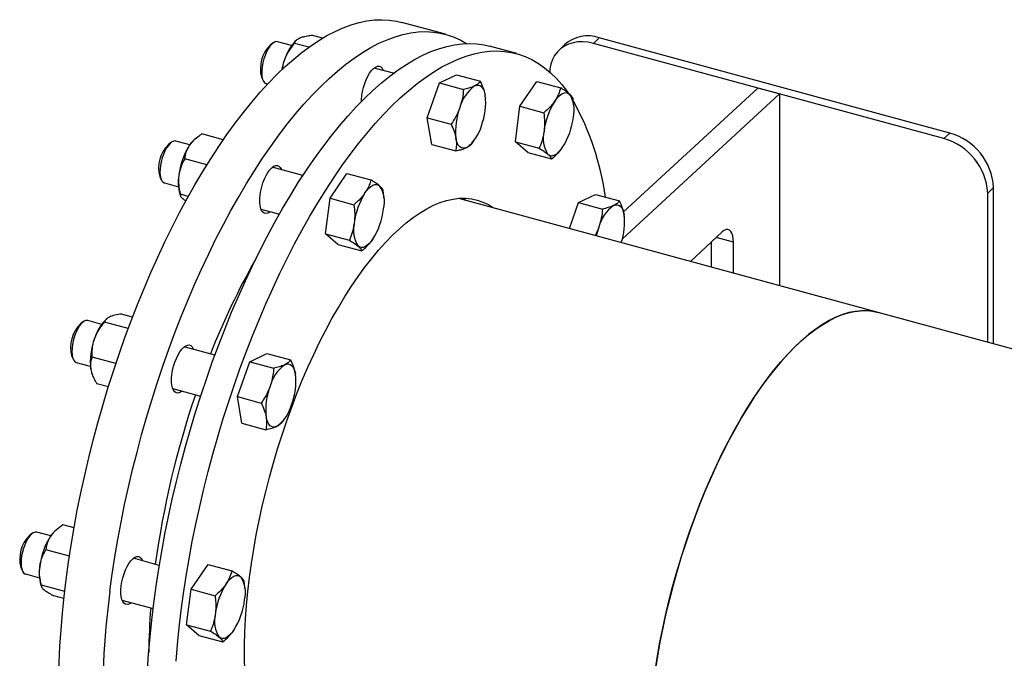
# Model space of a CAD drawing. Header units: inches. Extents: x 0.9 to 28, y -4.2 to 11.7.
# Drawn here: x 0.984 to 1.1912, y 1.2156 to 1.35 of the extents above; entities that cross this region are included whole.
import ezdxf

# ---------------------------------------------------------------- set-up
doc = ezdxf.new("R2010")
doc.units = ezdxf.units.IN
doc.header["$MEASUREMENT"] = 0

msp = doc.modelspace()

# ---------------------------------------------------------------- linework, layer by layer
at = {"color": 7, "linetype": 'Continuous', "lineweight": 25}
for p, q in [((1.07353562307064, 1.346957622429933), (1.064322934303167, 1.34946143383289)), ((1.037313962701365, 1.345157118982414), (1.036658054633143, 1.344692934148086)), ((1.0411451282928, 1.344589507265685), (1.038201716685391, 1.345389463470897)), ((1.044776152468092, 1.344223782106729), (1.04176850401281, 1.345041196510763)), ((1.042231277713745, 1.345797534482237), (1.042125613420848, 1.34570721841872)), ((1.04766378728178, 1.346126888436895), (1.045325466317363, 1.346762393970866)), ((1.105853734340214, 1.346240268513522), (1.104638381764875, 1.345054047141636)), ((1.178339891904661, 1.325023555917975), (1.104638381764875, 1.345054047141636)), ((1.179555244479999, 1.326209777289862), (1.105853734340214, 1.346240268513522)), ((1.088506242317784, 1.342888928900126), (1.082748311838113, 1.344453811026975)), ((1.098577920187603, 1.344765935932317), (1.097362567612265, 1.343579714560431)), ((1.062582396256389, 1.33876331717827), (1.058499060898548, 1.339873080233238)), ((1.034832534191787, 1.337975993868555), (1.035163255301088, 1.337243664364682)), ((1.069690871116292, 1.329420880027947), (1.072294748243833, 1.336744817427063)), ((1.072294748243833, 1.336744817427063), (1.075851710548386, 1.338466014887165)), ((1.072294748243833, 1.336744817427063), (1.077319426482693, 1.335379217547572)), ((1.075851710548386, 1.338466014887165), (1.080876388787246, 1.337100415007674)), ((1.089168096547749, 1.331820138884218), (1.092725058852302, 1.337042349930044)), ((1.092725058852302, 1.337042349930044), (1.097749737091164, 1.335676750050553)), ((1.03581127874045, 1.336593928480252), (1.036131591826933, 1.336506874246825)), ((1.1391859646429, 1.335664754380545), (1.110956180576393, 1.309638799752931)), ((1.143792309026637, 1.334412848679066), (1.1391859646429, 1.335664754380545)), ((1.081939767095689, 1.333463992866883), (1.081892717152446, 1.334152342830272)), ((1.081979637678165, 1.333404034178372), (1.081975385154333, 1.333466424415142)), ((1.100457833012708, 1.332206523087089), (1.100353614218703, 1.333435740455482)), ((1.143792309026637, 1.334412848679066), (1.110708200939422, 1.303911535103859)), ((1.143792309026637, 1.334412848679066), (1.143792309026637, 1.294130486308661)), ((1.088215011370735, 1.324356918243322), (1.089168096547749, 1.331820138884218)), ((1.089168096547749, 1.331820138884218), (1.09419277478661, 1.330454539004727)), ((1.10050377793261, 1.33184108597947), (1.100478752008781, 1.332208249897892)), ((1.069690871116292, 1.329420880027947), (1.074715549355153, 1.328055280148456)), ((1.070643956293305, 1.323818140088933), (1.069690871116292, 1.329420880027947)), ((1.01975529356798, 1.323712372838564), (1.016811881960571, 1.324512329043776)), ((1.021040541515708, 1.325090578596023), (1.020735778696029, 1.324830083991599)), ((1.026802088951381, 1.324796851216184), (1.022284839642015, 1.326024542785525)), ((1.079223173147082, 1.324170179305184), (1.079633503958831, 1.324771515076664)), ((1.088215011370735, 1.324356918243322), (1.093239689609597, 1.32299131836383)), ((1.090818888498276, 1.322115908648251), (1.088215011370735, 1.324356918243322)), ((1.178339891904661, 1.325023555917975), (1.179555244479999, 1.326209777289862)), ((1.015924127976545, 1.324279984555293), (1.015268219908323, 1.323815799720965)), ((1.070643956293305, 1.323818140088933), (1.075668634532166, 1.322452540209442)), ((1.02336378126547, 1.319542392387472), (1.018727877337463, 1.320802331739699)), ((1.090818888498276, 1.322115908648251), (1.095843566737138, 1.320750308768759)), ((1.043523806018095, 1.317252600452238), (1.037109226173729, 1.318995945806117)), ((1.013442699466967, 1.317098859441435), (1.013773420576268, 1.316366529937562)), ((1.049254121568485, 1.312505952655999), (1.052811083873038, 1.317728163701825)), ((1.052811083873038, 1.317728163701825), (1.0578357621119, 1.316362563822334)), ((1.014421444015631, 1.315716794053131), (1.01736485562304, 1.314916837847919)), ((1.060543858033444, 1.31289233685887), (1.060439639239439, 1.314121554227263)), ((1.188767933247473, 1.314777139837924), (1.187552580672134, 1.313590918466037)), ((1.188767933247473, 1.28190707535649), (1.188767933247473, 1.314777139837924)), ((1.017644707824648, 1.313456594014446), (1.017792428717311, 1.313029252953513)), ((1.019451652447824, 1.312883376403464), (1.01777479216045, 1.313339111098803)), ((1.048301036391472, 1.305042732015102), (1.049254121568485, 1.312505952655999)), ((1.049254121568485, 1.312505952655999), (1.054278799807346, 1.311140352776508)), ((1.060589802953346, 1.312526899751251), (1.060564777029517, 1.312894063669673)), ((1.164495383384564, 1.288503834311399), (1.076298936629898, 1.312473738718063)), ((1.101513805860685, 1.311597629110945), (1.105070768165239, 1.313318826571047)), ((1.105070768165239, 1.313318826571047), (1.1100954464041, 1.311953226691555)), ((1.187552580672134, 1.282237382144612), (1.187552580672134, 1.313590918466037)), ((1.03471878822879, 1.310200410815471), (1.038590923808625, 1.309148047334701)), ((1.099576122605852, 1.306147498339561), (1.101513805860685, 1.311597629110945)), ((1.101513805860685, 1.311597629110945), (1.106538484099547, 1.310232029231453)), ((1.111198695295018, 1.308256845862253), (1.111195283665676, 1.308306899047349)), ((1.048301036391472, 1.305042732015102), (1.053325714630333, 1.303677132135611)), ((1.050904913519012, 1.302801722420032), (1.048301036391472, 1.305042732015102)), ((1.131710347267695, 1.305408699058987), (1.125013086267183, 1.299234276664611)), ((1.134069488423927, 1.303248815447192), (1.130438079911347, 1.304235754469239)), ((1.050904913519012, 1.302801722420032), (1.055929591757874, 1.301436122540541)), ((1.12946314404019, 1.298024846315112), (1.12946314404019, 1.303336929430842)), ((1.134069488423927, 1.296772940613633), (1.134069488423927, 1.303248815447192)), ((1.002326802560052, 1.287205314243776), (1.002211638441583, 1.287106878248479)), ((1.007730651635458, 1.287531755725396), (1.005411491338099, 1.288162053800625)), ((1.376387225036442, 1.230916172043373), (1.16449538338456, 1.288503834311399)), ((0.9973999877221011, 1.286556778812173), (0.9967440796538796, 1.286092593977845)), ((1.001231153313535, 1.285989167095444), (0.9982877417061271, 1.286789123300656)), ((1.006810454677815, 1.285093941943051), (1.001854529033546, 1.286440856340522)), ((1.025027237588466, 1.279521901277926), (1.01858508591928, 1.281272740062998)), ((0.9949185592125236, 1.279375653698314), (0.995249280321822, 1.278643324194441)), ((1.004227521820747, 1.277764312340002), (0.9992506519060047, 1.279116918941406)), ((1.032380773264569, 1.278144477256822), (1.035937735569121, 1.279865674716924)), ((1.035937735569121, 1.279865674716924), (1.040962413807982, 1.278500074837433)), ((0.9958973037611862, 1.277993588310011), (0.998840715368595, 1.277193632104799)), ((1.029776896137028, 1.270820539857706), (1.032380773264569, 1.278144477256822)), ((1.032380773264569, 1.278144477256822), (1.037405451503429, 1.276778877377331)), ((0.9991205675702037, 1.275733388271325), (0.9991645478351536, 1.275606157974072)), ((1.042025792116425, 1.274863652696642), (1.041978742173182, 1.275552002660031)), ((1.042065662698901, 1.27480369400813), (1.042061410175069, 1.274866084244901)), ((1.002643520373126, 1.272851098182374), (1.000203737083018, 1.273514179002392)), ((1.016194647974345, 1.272477205072351), (1.022037277468688, 1.270889303568195)), ((1.030729981314041, 1.265217799918692), (1.029776896137028, 1.270820539857706)), ((1.029776896137028, 1.270820539857706), (1.034801574375889, 1.269454939978214)), ((1.030729981314041, 1.265217799918692), (1.035754659552902, 1.263852200039201)), ((1.039304360926296, 1.265562750205036), (1.039719528979567, 1.266171174906423)), ((0.9954150782565492, 1.243201474121707), (0.9930657820251616, 1.243839962498069)), ((0.9867050703596902, 1.242095404267837), (0.9860491622914687, 1.241631219433509)), ((0.9905362359511249, 1.241527792551108), (0.9875928243437162, 1.24232774875632)), ((0.9918289218416945, 1.242912355855659), (0.991516721079174, 1.242645503704142)), ((0.9944417954484646, 1.237277074350295), (0.9895088197206086, 1.238617751452243)), ((1.013349596140217, 1.23532761008289), (1.007890168556868, 1.236811365518662)), ((1.02003506395163, 1.230321372368542), (1.023592026256184, 1.235543583414369)), ((1.023592026256184, 1.235543583414369), (1.028616704495045, 1.234177983534877)), ((0.9842236418501127, 1.234914279153978), (0.9845543629594129, 1.234181949650105)), ((0.9852023863987762, 1.233532213765674), (0.988145798006185, 1.232732257560462)), ((0.9884256502077937, 1.231272013726989), (0.9885733711004558, 1.230844672666056)), ((0.9934491651919863, 1.229824601214649), (0.9885557345435956, 1.231154530811346)), ((1.031338481387914, 1.23068700820169), (1.031220581622585, 1.231936973939807)), ((1.019081978774617, 1.222858151727646), (1.02003506395163, 1.230321372368542)), ((1.02003506395163, 1.230321372368542), (1.025059742190491, 1.228955772489051)), ((1.031370745336491, 1.230342319463794), (1.031346206707758, 1.230702334108614)), ((0.9932828947718342, 1.228336458365959), (0.9911596116711348, 1.228913521216275)), ((1.005499730611931, 1.228015830528016), (1.012043321230486, 1.226237422810079)), ((1.019081978774617, 1.222858151727646), (1.024106657013478, 1.221492551848154)), ((1.021685855902158, 1.220617142132575), (1.019081978774617, 1.222858151727646)), ((1.021685855902158, 1.220617142132575), (1.026710534141019, 1.219251542253084))]:
    msp.add_line(p, q, dxfattribs=at)
at = {"color": 7, "linetype": 'Continuous', "lineweight": 25, "flags": 128}
for points in [[(0.993759871302287, 1.232380610502916), (0.9942504448230043, 1.235981593769765), (0.9948057692997079, 1.239608973179571), (0.9954250297171532, 1.243257425052841), (0.9961073172252792, 1.246921594783335), (0.996851630473083, 1.250596104696692), (0.9976568770782341, 1.254275561942903), (0.9985218752302973, 1.257954566411068), (0.9994453554252019, 1.261627718654803), (1.000425962328415, 1.265289627816667), (1.001462256764083, 1.268934919539995), (1.002552717827218, 1.272558243856502), (1.003695745115837, 1.276154283038104), (1.004889661079773, 1.279717759401413), (1.006132713482708, 1.283243443053468), (1.007423077973828, 1.286726159567325), (1.008758860765301, 1.290160797576238), (1.01013810141168, 1.293542316275298), (1.011558775687121, 1.296865752819508), (1.013018798556216, 1.300126229607444), (1.014516027234068, 1.303318961439804), (1.016048264331129, 1.306439262542352), (1.017613261078166, 1.309482553442935), (1.019208720626642, 1.312444367692491), (1.020832301419658, 1.315320358420181), (1.022481620628511, 1.318106304713017), (1.024154257649823, 1.320798117810637), (1.025847757658113, 1.323391847106123), (1.027559635208586, 1.325883685944063), (1.029287377884874, 1.328269977207342), (1.031028449986342, 1.330547218684465), (1.032780296249596, 1.332712068209537), (1.034540345598664, 1.33476134856735), (1.03630601491842, 1.336692052156387), (1.038074712845653, 1.33850134540289), (1.039843843572255, 1.340186572919522), (1.041610810654923, 1.341745261402511), (1.043373020825805, 1.343175123261568), (1.045127887798466, 1.344474059977238), (1.046872836063631, 1.345640165180772), (1.048605304669096, 1.346671727451978), (1.050322750978276, 1.347567232830973), (1.052022654401883, 1.348325367040125), (1.053702520097225, 1.348945017412935), (1.055359882629745, 1.349425274527034), (1.056992309591379, 1.349765433538878), (1.058597405170452, 1.349964995218212), (1.060172813667861, 1.350023666680752), (1.061716222954388, 1.349941361818034), (1.063225367864076, 1.349718201423797), (1.064322934303167, 1.34946143383289)], [(1.002972560069761, 1.229876799099959), (1.003463133590477, 1.233477782366807), (1.004018458067181, 1.237105161776614), (1.004637718484626, 1.240753613649884), (1.005320005992752, 1.244417783380378), (1.006064319240557, 1.248092293293734), (1.006869565845708, 1.251771750539945), (1.00773456399777, 1.25545075500811), (1.008658044192675, 1.259123907251845), (1.009638651095888, 1.26278581641371), (1.010674945531555, 1.266431108137037), (1.011765406594691, 1.270054432453545), (1.012908433883309, 1.273650471635146), (1.014102349847246, 1.277213947998455), (1.015345402250182, 1.280739631650511), (1.016635766741301, 1.284222348164367), (1.017971549532774, 1.287656986173281), (1.019350790179153, 1.291038504872341), (1.020771464454594, 1.294361941416551), (1.022231487323689, 1.297622418204486), (1.023728716001541, 1.300815150036846), (1.025260953098602, 1.303935451139394), (1.026825949845639, 1.306978742039977), (1.028421409394115, 1.309940556289534), (1.030044990187131, 1.312816547017224), (1.031694309395983, 1.31560249331006), (1.033366946417296, 1.318294306407679), (1.035060446425586, 1.320888035703165), (1.036772323976059, 1.323379874541105), (1.038500066652346, 1.325766165804384), (1.040241138753816, 1.328043407281507), (1.041992985017069, 1.330208256806579), (1.043753034366137, 1.332257537164392), (1.045518703685893, 1.334188240753429), (1.047287401613126, 1.335997533999933), (1.049056532339728, 1.337682761516564), (1.050823499422397, 1.339241449999553), (1.052585709593278, 1.34067131185861), (1.054340576565939, 1.341970248574281), (1.056085524831104, 1.343136353777814), (1.057817993436569, 1.344167916049021), (1.059535439745749, 1.345063421428016), (1.061235343169356, 1.345821555637167), (1.062915208864698, 1.346441206009978), (1.064572571397218, 1.346921463124076), (1.066204998358852, 1.347261622135921), (1.067810093937925, 1.347461183815254), (1.069385502435333, 1.347519855277794), (1.070928911721863, 1.347437550415077), (1.072438056631549, 1.347214390020839), (1.073910722286131, 1.346850701613732), (1.075344747345682, 1.346347018956646), (1.076738027180676, 1.345704081273337), (1.077952598264765, 1.345008939245842)], [(1.038201716685391, 1.345389463470897), (1.038083678874183, 1.345411361756481), (1.037738909972588, 1.345373989145023), (1.037370600738337, 1.345195766025336), (1.036990588933262, 1.34488242063513), (1.036611088449457, 1.344444024153066), (1.036244296744724, 1.343894667002793), (1.035902002806248, 1.343252005975132), (1.035595208242855, 1.342536696724296), (1.035333773684243, 1.341771729878166), (1.035126101852233, 1.340981692100593), (1.034978867490383, 1.340191975855792), (1.034896802832224, 1.339427963273653), (1.034882545503392, 1.338714210347197), (1.034936553746169, 1.338073657682759), (1.035057091691193, 1.337526893170022), (1.035240285149732, 1.337091490270305), (1.035480246133297, 1.336781443191054), (1.035769262098434, 1.336606717100506), (1.03581127874045, 1.336593928480252)], [(1.104638381764875, 1.345054047141636), (1.103527914844618, 1.345290747061254), (1.102433641032613, 1.345393792973283), (1.101371517305128, 1.345361682236286), (1.100357031817803, 1.345194883097116), (1.099404978053467, 1.344895827862821), (1.098529239099843, 1.34446887743213), (1.097742585202866, 1.343920257703732), (1.097056487547746, 1.343257968788651), (1.096480950983249, 1.342491668350613), (1.096024368128482, 1.341632530775563), (1.095693396989605, 1.340693084223955), (1.095492863871101, 1.33968702794196), (1.095436075927838, 1.339050003592379)], [(1.012185248837233, 1.227372987697001), (1.01267582235795, 1.230973970963849), (1.013231146834654, 1.234601350373656), (1.013850407252098, 1.238249802246925), (1.014532694760225, 1.24191397197742), (1.015277008008029, 1.245588481890776), (1.016082254613181, 1.249267939136987), (1.016947252765243, 1.252946943605153), (1.017870732960148, 1.256620095848887), (1.018851339863362, 1.260282005010752), (1.019887634299029, 1.263927296734079), (1.020978095362164, 1.267550621050586), (1.022121122650783, 1.271146660232188), (1.023315038614719, 1.274710136595497), (1.024558091017655, 1.278235820247553), (1.025848455508774, 1.28171853676141), (1.027184238300247, 1.285153174770323), (1.028563478946626, 1.288534693469383), (1.029984153222067, 1.291858130013593), (1.031444176091162, 1.295118606801529), (1.032941404769014, 1.298311338633888), (1.034473641866076, 1.301431639736436), (1.036038638613113, 1.304474930637019), (1.037634098161589, 1.307436744886576), (1.039257678954605, 1.310312735614266), (1.040906998163457, 1.313098681907102), (1.04257963518477, 1.315790495004721), (1.044273135193059, 1.318384224300207), (1.045985012743532, 1.320876063138147), (1.04771275541982, 1.323262354401426), (1.049453827521289, 1.325539595878549), (1.051205673784542, 1.327704445403621), (1.05296572313361, 1.329753725761434), (1.054731392453366, 1.331684429350472), (1.056500090380599, 1.333493722596975), (1.058269221107201, 1.335178950113606), (1.06003618818987, 1.336737638596595), (1.061798398360752, 1.338167500455652), (1.063553265333413, 1.339466437171323), (1.065298213598577, 1.340632542374857), (1.067030682204043, 1.341664104646063), (1.068748128513223, 1.342559610025058), (1.070448031936829, 1.343317744234209), (1.072127897632171, 1.34393739460702), (1.073785260164692, 1.344417651721118), (1.075417687126325, 1.344757810732963), (1.077022782705399, 1.344957372412297), (1.078598191202808, 1.345016043874836), (1.080141600489336, 1.344933739012119), (1.081650745399022, 1.344710578617881), (1.082748311838113, 1.344453811026975)], [(1.017943179316904, 1.225808105570152), (1.018433752837621, 1.229409088837001), (1.018989077314325, 1.233036468246807), (1.01960833773177, 1.236684920120077), (1.020290625239896, 1.240349089850572), (1.0210349384877, 1.244023599763928), (1.021840185092851, 1.247703057010138), (1.022705183244915, 1.251382061478304), (1.023628663439819, 1.255055213722039), (1.024609270343032, 1.258717122883903), (1.025645564778699, 1.262362414607231), (1.026736025841835, 1.265985738923738), (1.027879053130453, 1.26958177810534), (1.02907296909439, 1.273145254468648), (1.030316021497326, 1.276670938120704), (1.031606385988445, 1.280153654634561), (1.032942168779918, 1.283588292643474), (1.034321409426298, 1.286969811342534), (1.035742083701738, 1.290293247886745), (1.037202106570833, 1.29355372467468), (1.038699335248685, 1.29674645650704), (1.040231572345746, 1.299866757609588), (1.041796569092783, 1.302910048510171), (1.043392028641259, 1.305871862759727), (1.045015609434275, 1.308747853487418), (1.046664928643128, 1.311533799780253), (1.04833756566444, 1.314225612877873), (1.05003106567273, 1.316819342173359), (1.051742943223203, 1.319311181011299), (1.053470685899491, 1.321697472274578), (1.05521175800096, 1.323974713751701), (1.056963604264213, 1.326139563276773), (1.058723653613281, 1.328188843634586), (1.060489322933036, 1.330119547223623), (1.06225802086027, 1.331928840470126), (1.064027151586871, 1.333614067986758), (1.06579411866954, 1.335172756469746), (1.067556328840422, 1.336602618328803), (1.069311195813082, 1.337901555044474), (1.071056144078248, 1.339067660248008), (1.072788612683713, 1.340099222519215), (1.074506058992894, 1.34099472789821), (1.076205962416499, 1.341752862107361), (1.077885828111842, 1.342372512480171), (1.079543190644362, 1.34285276959427), (1.081175617605997, 1.343192928606114), (1.082780713185069, 1.343392490285448), (1.084356121682477, 1.343451161747987), (1.085899530969006, 1.343368856885271), (1.087408675878693, 1.343145696491033), (1.088881341533275, 1.342782008083926), (1.090315366592826, 1.34227832542684), (1.091708646427819, 1.341635387743532), (1.093059136207969, 1.34085413863371), (1.09436485390329, 1.339935724688178), (1.09562388319301, 1.338881493806047), (1.096834376278026, 1.337692993216515), (1.097994556592813, 1.336371967208088), (1.09910272141277, 1.334920354568601), (1.099219154603907, 1.334755950667894)], [(1.055929333292569, 1.334074642416196), (1.056069425998569, 1.334923537592689), (1.056273032750658, 1.33578069595186), (1.056534296153284, 1.33662145860834), (1.056845700134033, 1.337421638351274), (1.057198286167354, 1.338158215466341), (1.057581910995019, 1.338809999971024), (1.057985538429198, 1.339358241211824), (1.058397556843495, 1.339787167286423), (1.058806113218288, 1.340084438772599), (1.059199454130533, 1.340241503710936), (1.059566263878338, 1.340253843629125), (1.059895990013107, 1.340121103530187), (1.060179146914274, 1.33984710210509), (1.060407588673336, 1.339439721875959), (1.060445805393794, 1.339343996793119)], [(1.079637693411662, 1.336093114069728), (1.080032707490648, 1.33623238174823), (1.080406840015243, 1.336258677001537), (1.080753689474223, 1.336171549910574), (1.081067321177182, 1.335972491244024), (1.081342368798724, 1.335664906950861), (1.081574126197789, 1.33525405988362), (1.081758627941023, 1.334746979749529), (1.081892717152446, 1.334152342830272)], [(1.096511041715579, 1.332918942319745), (1.096920178548544, 1.333467745307925), (1.097336437690843, 1.333924137089892), (1.097752696833141, 1.33428030867572), (1.098161833666107, 1.334530165870826), (1.098556847745092, 1.334669433549328), (1.098930980269687, 1.334695728802635), (1.099277829728668, 1.334608601711672), (1.099591461431626, 1.334409543045123)], [(1.055846509128939, 1.332839646305374), (1.055856784844742, 1.333258431591028), (1.055929333292569, 1.334074642416196)], [(1.016811881960571, 1.324512329043776), (1.016721157894774, 1.32453091332555), (1.0163788639563, 1.324505395598296), (1.016012072251566, 1.32433875285189), (1.01563257176776, 1.324036341121315), (1.015252559962686, 1.323607880168417), (1.014884250728435, 1.323067141080762), (1.014539481826839, 1.322431503657547), (1.014229334414075, 1.32172139780856), (1.013963776883177, 1.320959646920065), (1.013751344471691, 1.320170734292386), (1.013598864932112, 1.319380016226499), (1.013511239082302, 1.318612907051645), (1.013491283289172, 1.317894062287885), (1.013539638948334, 1.317246586197391), (1.013654751869116, 1.316691289194459), (1.013832922227528, 1.316246018981662), (1.014068423481651, 1.315925086910009), (1.014353686427407, 1.315738808000348), (1.014421444015631, 1.315716794053131)], [(1.077986901461135, 1.323166436731598), (1.07759188738215, 1.323027169053096), (1.077217754857554, 1.323000873799789), (1.076870905398573, 1.323088000890752), (1.076557273695616, 1.323287059557301), (1.076282226074074, 1.323594643850464), (1.076050468675009, 1.324005490917706), (1.075865966931774, 1.324512571051796), (1.075731877720353, 1.325107207971054)], [(1.09508141395006, 1.3217241113584), (1.095395045653017, 1.32152505269185), (1.095741895111999, 1.321437925600887), (1.096116027636594, 1.321464220854194), (1.096511041715579, 1.321603488532696), (1.096920178548544, 1.321853345727802), (1.097336437690843, 1.32220951731363), (1.097752696833141, 1.322665909095597), (1.098161833666107, 1.323214712083778)], [(1.034539498567749, 1.313197507989075), (1.034679591273749, 1.314046403165569), (1.034883198025838, 1.31490356152474), (1.035144461428464, 1.31574432418122), (1.035455865409213, 1.316544503924153), (1.035808451442535, 1.31728108103922), (1.036192076270199, 1.317932865543903), (1.036595703704378, 1.318481106784703), (1.037007722118675, 1.318910032859302), (1.037416278493468, 1.319207304345479), (1.037809619405714, 1.319364369283816), (1.038176429153518, 1.319376709202005), (1.038506155288287, 1.319243969103067), (1.038789312189454, 1.318969967677969), (1.039017753948515, 1.318562587448838), (1.039055970668975, 1.318466862365998)], [(1.056597066736316, 1.313604756091526), (1.05700620356928, 1.314153559079707), (1.05742246271158, 1.314609950861673), (1.057838721853878, 1.314966122447502), (1.058247858686842, 1.315215979642607), (1.058642872765828, 1.315355247321109), (1.059017005290423, 1.315381542574416), (1.059363854749405, 1.315294415483454), (1.059677486452362, 1.315095356816903)], [(1.032312210309438, 1.23276121261231), (1.032721950960662, 1.23572913966419), (1.033196298839616, 1.238722331395074), (1.03373422661442, 1.241734305218191), (1.0343345692533, 1.244758537868937), (1.034996026547781, 1.247788479532817), (1.035717165928657, 1.250817568030886), (1.036496425568607, 1.253839243031965), (1.037332117764775, 1.256846960260861), (1.038222432593955, 1.259834205671804), (1.039165441832479, 1.262794509556425), (1.040159103132321, 1.265721460555703), (1.041201264444375, 1.268608719545538), (1.042289668679302, 1.271450033365883), (1.043421958595891, 1.2742392483637), (1.044595681906319, 1.276970323720397), (1.045808296587257, 1.279637344534899), (1.047057176385326, 1.282234534634008), (1.048339616504983, 1.284756269082301), (1.049652839466496, 1.287197086364498), (1.050994001121357, 1.289551700213879), (1.052360196812065, 1.291815011061164), (1.053748467662977, 1.293982117079045), (1.055155806988565, 1.296048324798453), (1.056579166805232, 1.298009159273565), (1.058015464432565, 1.299860373773539), (1.059461589169732, 1.301597958979994), (1.060914409032574, 1.30321815167029), (1.062370777536776, 1.304717442867841), (1.063827540512457, 1.306092585441771), (1.0652815429354, 1.307340601139477), (1.066729635760131, 1.308458787036863), (1.068168682740047, 1.309444721392269), (1.069595567219833, 1.310296268891427), (1.07100719888544, 1.311011585272072), (1.07240052045702, 1.31158912131821), (1.073772514310306, 1.312027626215368), (1.075120209012127, 1.312326150259584), (1.076440685755857, 1.312484046914253), (1.077731084682911, 1.312500974210381), (1.078988611076554, 1.312376895487213), (1.080210541414639, 1.312112079471635), (1.081394229268151, 1.311707099696168), (1.082537111032778, 1.311162833256825), (1.083636711481113, 1.310480458913519), (1.083638991256098, 1.310478869149007)], [(1.036665532724034, 1.309671327375352), (1.036561584913144, 1.309591521053524), (1.036159186625182, 1.309363531506312), (1.035777737118941, 1.309278522833331), (1.035428210002211, 1.309338940579327), (1.035120660533758, 1.309543046635752), (1.034863936351837, 1.309884969242976), (1.034665422943745, 1.310354871910127), (1.034530831178799, 1.310939236393021), (1.034464033017026, 1.311621251589434), (1.034466950119922, 1.312381297163908), (1.034539498567749, 1.313197507989075)], [(1.077158513480629, 1.312510842786868), (1.077878781001442, 1.312045341040367), (1.077881060776427, 1.312043751275856)], [(1.108856751028515, 1.31094592575361), (1.1092517651075, 1.311085193432111), (1.109625897632096, 1.311111488685418), (1.109972747091078, 1.311024361594456), (1.110286378794035, 1.310825302927906), (1.110561426415577, 1.310517718634743), (1.110793183814643, 1.310106871567502), (1.110977685557876, 1.309599791433411), (1.111111774769299, 1.309005154514154)], [(1.134069488423927, 1.303248815447192), (1.134033928708996, 1.30397495651854), (1.133928289997531, 1.304610436855389), (1.133755663147726, 1.305136663088142), (1.133521099007947, 1.305538238487319), (1.133231460635146, 1.305803413452837), (1.132895222490301, 1.305924429292799), (1.132522222486145, 1.305897745233227), (1.132123374142003, 1.305724142016741), (1.131710347267695, 1.305408699058987)], [(1.058247858686842, 1.303900525855559), (1.057838721853878, 1.303351722867378), (1.05742246271158, 1.302895331085411), (1.05700620356928, 1.302539159499583), (1.056597066736316, 1.302289302304477), (1.05620205265733, 1.302150034625975), (1.055827920132735, 1.302123739372668), (1.055481070673754, 1.302210866463631), (1.055167438970797, 1.302409925130181)], [(1.117549459335669, 1.212874410974807), (1.118019019541931, 1.215837391919588), (1.118551517921493, 1.218818965385795), (1.119145801201441, 1.221812673949227), (1.119800582296521, 1.224812033903766), (1.120514443096688, 1.227810549303641), (1.121285837538409, 1.230801726032194), (1.122113094953094, 1.233779085866698), (1.122994423685396, 1.236736180508742), (1.123927914973531, 1.239666605549807), (1.124911547083236, 1.242564014341794), (1.125943189686394, 1.245422131742445), (1.127020608474849, 1.248234767705909), (1.128141469999424, 1.250995830688996), (1.129303346723644, 1.253699340844111), (1.130503722281249, 1.256339442970269), (1.131739996926077, 1.258910419194153), (1.133009493162539, 1.26140670135376), (1.134309461544471, 1.263822883057799), (1.135637086629834, 1.266153731394724), (1.136989493078323, 1.268394198266066), (1.138363751878721, 1.270539431319481), (1.139756886692483, 1.272584784457871), (1.14116588029982, 1.274525827901789), (1.14258768113433, 1.276358357783363), (1.144019209892008, 1.278078405250933), (1.145457366200333, 1.279682245064697), (1.146899035332986, 1.281166403664757), (1.148341094955653, 1.282527666694074), (1.149780421888302, 1.283763085960049), (1.151213898869305, 1.284869985819651), (1.152638421306721, 1.285845968974265), (1.154050904002162, 1.286688921661707), (1.155448287832636, 1.287397018234163), (1.156827546375929, 1.287968725112133), (1.158185692465169, 1.288402804105826), (1.159519784658354, 1.288698315096801), (1.160826933608863, 1.288854618074055), (1.162104308323144, 1.288871374520144), (1.163349142292006, 1.288748548144337), (1.164495383384564, 1.288503834311399)], [(1.16449538338456, 1.2885038343114), (1.163502323433936, 1.288723390387954), (1.162261748132659, 1.288863652108364), (1.160988291106394, 1.288864347731904), (1.15968471037949, 1.288725475752006), (1.158353829217525, 1.288447336934456), (1.156998530012739, 1.288030533665998), (1.155621748041415, 1.287475968649698), (1.154226465106727, 1.286784842949893), (1.152815703080812, 1.285958653390951), (1.151392517360074, 1.284999189315482), (1.149959990247874, 1.283908528709025), (1.148521224278944, 1.282689033699587), (1.147079335499997, 1.281343345441805)], [(0.9982877417061271, 1.286789123300656), (0.9982240842037795, 1.286803405215081), (0.9978843418325685, 1.286789748082806), (0.9975191497440079, 1.286634723003723), (0.9971402455123055, 1.286343312611431), (0.9967598074312303, 1.285924883075709), (0.9963900630937337, 1.285392883066121), (0.99604289638705, 1.284764411500708), (0.9957294655347821, 1.284059667972687), (0.9954598444624132, 1.283301303518917), (0.9952426990130538, 1.282513692596924), (0.9950850084201157, 1.281722149669791), (0.9949918409890017, 1.280952115578478), (0.9949661911976087, 1.280228339852267), (0.9950088834513355, 1.279574085238524), (0.9951185455860196, 1.279010380018855), (0.9952916529704225, 1.278555342142841), (0.9955226417907772, 1.278223596902221), (0.9958040878763379, 1.278025806861991), (0.9958973037611862, 1.277993588310011)], [(1.016015358313304, 1.275474302245958), (1.016155451019303, 1.276323197422452), (1.016359057771393, 1.277180355781623), (1.016620321174019, 1.278021118438103), (1.01693172515477, 1.278821298181036), (1.01728431118809, 1.279557875296104), (1.017667936015754, 1.280209659800787), (1.018071563449934, 1.280757901041587), (1.018483581864229, 1.281186827116186), (1.018892138239023, 1.281484098602363), (1.019285479151269, 1.2816411635407), (1.019652288899073, 1.281653503458889), (1.019982015033843, 1.281520763359951), (1.02026517193501, 1.281246761934853), (1.020493613694072, 1.280839381705722), (1.020531830414532, 1.280743656622877)], [(1.147079335499997, 1.281343345441805), (1.145637446721048, 1.279874378396793), (1.144198680752121, 1.278285314020062), (1.14276615363992, 1.276579593871207), (1.141342967919182, 1.274760912160244), (1.139932205893267, 1.272833207746781), (1.138536922958577, 1.270800655609322), (1.137160140987254, 1.268667657803194), (1.135804841782468, 1.266438833926675), (1.134473960620504, 1.264119011115973), (1.1331703798936, 1.261713213590727), (1.131896922867336, 1.259226651772658), (1.130656347566058, 1.256664711000966), (1.129451340799623, 1.254032939868876), (1.128284512344358, 1.251337038206624), (1.127158389290874, 1.248582844736897), (1.126075410570941, 1.245776324429454), (1.125037921675312, 1.242923555582333), (1.124048169573911, 1.240030716657611), (1.123108297849392, 1.237104072900231), (1.122220342054627, 1.234149962768873), (1.121386225304135, 1.23117478420827), (1.120607754109063, 1.228184980792681), (1.119886614464669, 1.225187027770542), (1.119224368198842, 1.222187418040525), (1.118622449589529, 1.219192648089361), (1.118082162258402, 1.216209203921897), (1.117604676347511, 1.213243547013855)], [(1.039723718432398, 1.277492773899487), (1.040118732511384, 1.277632041577989), (1.040492865035979, 1.277658336831296), (1.040839714494959, 1.277571209740333), (1.041153346197918, 1.277372151073783), (1.04142839381946, 1.27706456678062), (1.041660151218524, 1.276653719713379), (1.041844652961759, 1.276146639579288), (1.041978742173182, 1.275552002660031)], [(0.9989210842273586, 1.276534632469658), (0.99905517343878, 1.275939995550401), (0.9991205675702037, 1.275733388271325)], [(1.018141392469587, 1.271948121632233), (1.0180374446587, 1.271868315310407), (1.017635046370737, 1.271640325763194), (1.017253596864496, 1.271555317090213), (1.016904069747766, 1.271615734836209), (1.016596520279315, 1.271819840892634), (1.016339796097393, 1.272161763499858), (1.0161412826893, 1.272631666167009), (1.016006690924353, 1.273216030649903), (1.015939892762582, 1.273898045846316), (1.015942809865478, 1.27465809142079), (1.016015358313304, 1.275474302245958)], [(1.03807292648187, 1.264566096561357), (1.037677912402886, 1.264426828882855), (1.03730377987829, 1.264400533629548), (1.03695693041931, 1.26448766072051), (1.036643298716351, 1.26468671938706), (1.036368251094809, 1.264994303680223), (1.036136493695745, 1.265405150747465), (1.03595199195251, 1.265912230881555), (1.035817902741089, 1.266506867800813)], [(0.9875928243437162, 1.24232774875632), (0.9875559801654585, 1.242336740902712), (0.9872188653946248, 1.242334947421833), (0.9868553546509045, 1.242191574704126), (0.9864771314686998, 1.241911230866706), (0.9860963522522876, 1.241502926391175), (0.9857252555589904, 1.240979784519332), (0.9853757687418714, 1.240358619461379), (0.9850591245947893, 1.239659395973376), (0.984785500321169, 1.23890458767355), (0.9845636904303019, 1.238118454721715), (0.9844008240745872, 1.237326264077777), (0.9843021359127047, 1.236553477400847), (0.9842707978633776, 1.235824932690574), (0.9843078171572976, 1.235164045973394), (0.9844120039638948, 1.234592058692176), (0.9845800096334845, 1.234127354988772), (0.9848064343256073, 1.233784870822569), (0.985084000564358, 1.233575613916466), (0.9852023863987762, 1.233532213765674)], [(1.005320440950891, 1.231012927701621), (1.005460533656891, 1.231861822878114), (1.00566414040898, 1.232718981237286), (1.005925403811606, 1.233559743893766), (1.006236807792357, 1.2343599236367), (1.006589393825678, 1.235096500751767), (1.006973018653342, 1.235748285256451), (1.007376646087522, 1.236296526497251), (1.007788664501819, 1.236725452571851), (1.008197220876612, 1.237022724058027), (1.008590561788857, 1.237179788996364), (1.008957371536662, 1.237192128914553), (1.009287097671432, 1.237059388815615), (1.0095702545726, 1.236785387390517), (1.009798696331661, 1.236378007161386), (1.009836913052121, 1.236282282078541)], [(1.02737800911946, 1.231420175804069), (1.027787145952425, 1.23196897879225), (1.028203405094724, 1.232425370574217), (1.028619664237023, 1.232781542160045), (1.029028801069988, 1.23303139935515), (1.029423815148973, 1.233170667033653), (1.029797947673568, 1.233196962286959), (1.030144797132548, 1.233109835195997), (1.030458428835507, 1.232910776529447)], [(0.9951285978416262, 1.181969788362094), (0.9950051284083905, 1.182460938538302), (0.9944283967344294, 1.184970119722412), (0.9939161548474882, 1.187580563422044), (0.9934691545331695, 1.190288438451093), (0.9930880518260796, 1.193089770629541), (0.9927734060469913, 1.195980448616118), (0.9925256789819752, 1.198956229942258), (0.9923452342046613, 1.20201274723851), (0.9922323365426431, 1.205145514644254), (0.9921871516888086, 1.208349934391317), (0.99220974595816, 1.211621303551837), (0.9923000861904931, 1.214954820940453), (0.9924580397990574, 1.218345594160712), (0.9926833749651518, 1.221788646785331), (0.9929757609783474, 1.22527892565979), (0.9933347687218497, 1.22881130831854), (0.993759871302287, 1.232380610502916)], [(1.031309520360539, 1.213222707443254), (1.03125020199891, 1.215838598462713), (1.03125867834554, 1.218522832644255), (1.031334931042546, 1.221269596534357), (1.031478794943569, 1.224072941254077), (1.031689958471432, 1.22692679538299), (1.031967964292956, 1.229824978108544), (1.032312210309438, 1.23276121261231)], [(1.007446475107178, 1.227486747087896), (1.007342527296288, 1.227406940766067), (1.006940129008325, 1.227178951218855), (1.006558679502084, 1.227093942545873), (1.006209152385354, 1.22715436029187), (1.005901602916902, 1.227358466348295), (1.00564487873498, 1.227700388955519), (1.005446365326887, 1.228170291622671), (1.005311773561941, 1.228754656105565), (1.005244975400169, 1.229436671301978), (1.005247892503065, 1.230196716876452), (1.005320440950891, 1.231012927701621)], [(1.010883417334004, 1.213337971354797), (1.011108752500098, 1.216781023979415), (1.011401138513293, 1.220271302853875), (1.011760146256796, 1.223803685512625), (1.012185248837233, 1.227372987697001)], [(1.016866682979769, 1.215216141852567), (1.017159068992965, 1.218706420727027), (1.017518076736467, 1.222238803385776), (1.017943179316904, 1.225808105570152)], [(1.029028801069988, 1.221715945568102), (1.028619664237023, 1.221167142579921), (1.028203405094724, 1.220710750797954), (1.027787145952425, 1.220354579212126), (1.02737800911946, 1.22010472201702), (1.026982995040475, 1.219965454338519), (1.02660886251588, 1.219939159085211), (1.026262013056899, 1.220026286176174), (1.025948381353941, 1.220225344842724)]]:
    msp.add_lwpolyline(points, dxfattribs=at)
at = {"color": 7, "linetype": 'Continuous', "lineweight": 25}
for centre, radius, start, end in [((1.049333446838061, 1.338588899473538), 0.01013031722976273, 135.3579980569095, 162.718303679173), ((1.103486882444836, 1.339230459678058), 0.007398608504604255, 71.34281987238982, 131.5672021986676), ((1.041580514202364, 1.339748576303061), 0.006976910685271991, 134.8728387615336, 194.7181349211213), ((1.055648253428121, 1.335924453676968), 0.01696473852408214, 160.4609008090098, 168.0078855367918), ((1.084452784486954, 1.329503095714456), 0.008161705948279039, 126.1542656647818, 165.3264655325266), ((1.068166012758384, 1.332620929023907), 0.01381186597705929, 339.0790953833261, 6.365854626866397), ((1.109397849140448, 1.324765077928884), 0.01524976426408703, 147.6772521365625, 173.1791284576978), ((1.094637389876011, 1.331070541363115), 0.005974257879487161, 345.3287710282183, 33.97963174027092), ((1.049307532582761, 1.304542952105157), 0.05845780756288799, 8.064239111278207, 29.03557352984732), ((1.089458582114409, 1.326638621777418), 0.01381186597705579, 159.0790953833168, 186.3658546268651), ((1.085275026241238, 1.331368576474639), 0.01524976426408612, 327.6772521365623, 353.1791284576991), ((1.073171810385842, 1.329756455086871), 0.008161705948280567, 306.1542656647865, 345.3264655325207), ((1.100035485505671, 1.325063113040407), 0.005974257879483324, 165.3287710282078, 213.9796317402954), ((1.024652233837363, 1.320397041096329), 0.005915276002470654, 131.4595934529666, 146.8405970956583), ((1.174931293928022, 1.312848607696776), 0.01264309710297459, 3.365927456688432, 74.35944468168373), ((1.176169232075225, 1.314053029054893), 0.01261949316152236, 3.289457973183764, 74.43591416519342), ((1.020039617491765, 1.318912497286809), 0.006841681785940727, 134.218877794823, 195.3720958878324), ((1.032587055647452, 1.31547865636951), 0.01524976426408534, 147.6772521365566, 173.1791284576962), ((1.025981922307595, 1.315812265371544), 0.008663621233485908, 170.1804768064588, 195.7775842782833), ((1.054723414896753, 1.311756355134896), 0.005974257879481949, 345.3287710282074, 33.97963174030425), ((1.069483874161195, 1.305450891700659), 0.0152497642640987, 147.6772521365647, 173.1791284576829), ((1.045361051261965, 1.312054390246424), 0.01524976426409588, 327.6772521365651, 353.1791284576875), ((1.113671842103814, 1.304355907398334), 0.008161705948286342, 126.1542656648065, 165.3264655325128), ((1.097647947312542, 1.307477120921254), 0.0135502596449794, 341.5065857451639, 6.474894504443247), ((1.060121510526411, 1.30574892681219), 0.005974257879487253, 165.328771028231, 213.9796317402811), ((1.121772459881251, 1.300747070755819), 0.01697340183185725, 160.4625753608827, 166.8548449663675), ((1.166531245647181, 1.223959731997351), 0.1529760486832949, 150.3583273005904, 158.6013746957922), ((1.00878350284902, 1.280370111916265), 0.009411345408845119, 134.2901072217263, 163.7861945143515), ((1.001672233526975, 1.281146688543041), 0.006982025577646618, 134.89699388689, 194.6939797957571), ((1.012647788621418, 1.278066046276024), 0.01381186597705929, 159.0790953833261, 186.3658546268672), ((1.044538809507698, 1.270902755544211), 0.008161705948287426, 126.1542656648088, 165.3264655325083), ((1.028252037779117, 1.274020588853667), 0.01381186597706312, 339.0790953833271, 6.365854626859067), ((1.049544607135148, 1.268038281607178), 0.01381186597705931, 159.0790953833261, 186.3658546268681), ((1.201713653873776, 1.209601322978813), 0.1909727231320152, 161.1869161623718, 172.1891728324355), ((1.03325783540658, 1.271156114916627), 0.008161705948277314, 306.1542656647815, 345.326465532534), ((0.9909716218606963, 1.236686861588483), 0.006976910685277645, 134.872838761562, 194.7181349210995), ((1.003367998030598, 1.233294076082053), 0.01524976426408447, 147.6772521365556, 173.1791284576975), ((0.9954331762205015, 1.238212460808875), 0.005915276002463267, 131.4595934529318, 146.8405970956423), ((0.9967628646907443, 1.233627685084087), 0.00866362123348984, 170.1804768064633, 195.7775842782775), ((1.040264816544324, 1.223266311413211), 0.01524976426408051, 147.6772521365578, 173.1791284577058), ((1.025504357279895, 1.229571774847439), 0.00597425787948406, 345.3287710282149, 33.97963174028993), ((1.178466242348032, 1.206468897880129), 0.1770479097846228, 172.4025518774474, 182.1385708449791), ((1.016141993645112, 1.229869809958966), 0.01524976426409463, 327.6772521365647, 353.1791284576894), ((1.150498147501736, 1.215581249022567), 0.1393785907149036, 175.5585674211915, 179.4070754003633), ((1.030902452909555, 1.223564346524732), 0.005974257879485443, 165.3287710282132, 213.9796317402794)]:
    msp.add_arc(centre, radius, start, end, dxfattribs=at)
for points, knots in [([(1.04176850401281, 1.345041196510764), (1.041354462539599, 1.344529515603921), (1.040511298022043, 1.343487515676677), (1.039899202269847, 1.342265144873781), (1.039666752021229, 1.341615898722749), (1.039660455181886, 1.341598311308964)], [0, 0, 0, 0, 0.4841952181635558, 0.9860273763411902, 1, 1, 1, 1]), ([(1.04176850401281, 1.345041196510763), (1.041799316556929, 1.345146609500318), (1.041872216124862, 1.345396006673214), (1.042139205916881, 1.345772068575337), (1.042538630461542, 1.346003630023595), (1.042740874897932, 1.346120878738573)], [0, 0, 0, 0, 0.2654708005954765, 0.6280788300799357, 1, 1, 1, 1]), ([(1.042740874897932, 1.346120878738573), (1.042782291801994, 1.34614027657159), (1.043054147927161, 1.346267601871241), (1.043683327351506, 1.346472217808447), (1.044555317435505, 1.346650590052319), (1.045134782981451, 1.346734712123033), (1.045325466317363, 1.346762393970866)], [0, 0, 0, 0, 0.0662543887300802, 0.4348867160202416, 0.8140395284738057, 1, 1, 1, 1]), ([(1.039660455181886, 1.341598311308964), (1.039493284613604, 1.341077975808475), (1.039276232943172, 1.34040238027316), (1.039240336706902, 1.339715470637807), (1.039232087317139, 1.33955761048579)], [0, 0, 0, 0, 0.7701878909646594, 1, 1, 1, 1]), ([(1.080876388787246, 1.337100415007674), (1.080769925778727, 1.336962008829789), (1.080555993519267, 1.336683888318542), (1.080127175725905, 1.336348663211499), (1.079772412549127, 1.33616344829623), (1.079637693411662, 1.336093114069728)], [0, 0, 0, 0, 0.380593487973868, 0.7647841813874858, 1, 1, 1, 1]), ([(1.081892717152446, 1.334152342830272), (1.081880774232156, 1.334218934435087), (1.081790350611511, 1.334723120502297), (1.081511172194537, 1.335703263018211), (1.081089271886309, 1.336631861416067), (1.080876388787246, 1.337100415007674)], [0, 0, 0, 0, 0.07010571820324434, 0.5307925293049198, 1, 1, 1, 1]), ([(1.077319426482692, 1.335379217547572), (1.077258854989461, 1.334743494755945), (1.077136601442851, 1.333460393386123), (1.07675154889319, 1.332204299039719), (1.076557273695616, 1.331570546640119)], [0, 0, 0, 0, 0.4954579634770109, 1, 1, 1, 1]), ([(1.079637693411662, 1.336093114069728), (1.079385200267208, 1.335984604819298), (1.078876438824151, 1.335765963941134), (1.078056011858239, 1.335541068168772), (1.077511442195641, 1.335421409346992), (1.077319426482693, 1.335379217547572)], [0, 0, 0, 0, 0.3894480145147129, 0.7847188654868371, 1, 1, 1, 1]), ([(1.097749737091164, 1.335676750050553), (1.097611772986562, 1.335211692058663), (1.097333315246912, 1.33427304937619), (1.096786787791133, 1.333373036599163), (1.096511041715579, 1.332918942319745)], [0, 0, 0, 0, 0.4954579634770109, 1, 1, 1, 1]), ([(1.099591461431626, 1.334409543045123), (1.099401776114455, 1.334562141219702), (1.099019569397917, 1.334869619142219), (1.098357949648626, 1.33530492362193), (1.097908288118271, 1.335579821005862), (1.097749737091164, 1.335676750050553)], [0, 0, 0, 0, 0.389448014514714, 0.7847188654868585, 1, 1, 1, 1]), ([(1.096511041715579, 1.332918942319745), (1.096468231746228, 1.332857212088785), (1.096144103950472, 1.332389833018067), (1.095424295062324, 1.331538167418923), (1.094605781569461, 1.330817948275348), (1.09419277478661, 1.330454539004727)], [0, 0, 0, 0, 0.07010571820324611, 0.5307925293049249, 1, 1, 1, 1]), ([(1.100353614218703, 1.333435740455482), (1.10030648733763, 1.333544009001387), (1.100211788152534, 1.333761569400782), (1.099943159865779, 1.334092291061715), (1.099688258615748, 1.334322226481644), (1.099591461431626, 1.334409543045123)], [0, 0, 0, 0, 0.3805934879738687, 0.7647841813874844, 1, 1, 1, 1]), ([(1.076557273695616, 1.331570546640119), (1.076525761850361, 1.331483901988361), (1.076287175719666, 1.330827887970733), (1.07572864877765, 1.329620566314118), (1.075055305785837, 1.328580219783044), (1.074715549355153, 1.328055280148456)], [0, 0, 0, 0, 0.07010571820324442, 0.530792529304915, 1, 1, 1, 1]), ([(1.09419277478661, 1.330454539004727), (1.094266251228402, 1.329807506107706), (1.094414551280491, 1.328501577159708), (1.094309181472372, 1.327221884976581), (1.094256017974796, 1.326576226476384)], [0, 0, 0, 0, 0.4954579634770006, 1, 1, 1, 1]), ([(1.074715549355153, 1.328055280148456), (1.074943811019685, 1.32755932237399), (1.075404519457855, 1.326558313588128), (1.075622099461969, 1.325593830322225), (1.075731877720353, 1.325107207971054)], [0, 0, 0, 0, 0.4954579634770093, 1, 1, 1, 1]), ([(1.094256017974796, 1.326576226476384), (1.094244075054506, 1.326487930724191), (1.094153651433864, 1.325819415703815), (1.093874473016888, 1.324588524409523), (1.093452572708659, 1.323526962756773), (1.093239689609597, 1.32299131836383)], [0, 0, 0, 0, 0.07010571820324563, 0.5307925293049113, 1, 1, 1, 1]), ([(1.019700248222586, 1.323632520760371), (1.019741665126648, 1.323691845725034), (1.020013521251812, 1.324081248443171), (1.020642700676161, 1.324775103539879), (1.021514690760158, 1.32549448574753), (1.022094156306104, 1.325893304467053), (1.022284839642015, 1.326024542785525)], [0, 0, 0, 0, 0.06625438873008037, 0.4348867160202424, 0.8140395284738059, 1, 1, 1, 1]), ([(1.075731877720353, 1.325107207971054), (1.075742531048255, 1.325040966849818), (1.075823190757738, 1.324539434404445), (1.075866576233021, 1.323623375357652), (1.075735016926897, 1.322845195423771), (1.075668634532166, 1.322452540209442)], [0, 0, 0, 0, 0.07010571820324346, 0.5307925293049105, 1, 1, 1, 1]), ([(1.018727877337463, 1.320802331739699), (1.018758689881581, 1.321055953340309), (1.018831589449515, 1.321655998082845), (1.019098579241533, 1.322616395949801), (1.019498003786195, 1.323290961537464), (1.019700248222586, 1.323632520760371)], [0, 0, 0, 0, 0.2654708005954766, 0.6280788300799357, 1, 1, 1, 1]), ([(1.075668634532166, 1.322452540209442), (1.075860650471871, 1.322494732294433), (1.076400330431889, 1.322613317359693), (1.077221389687422, 1.322837943100942), (1.077730618925079, 1.323056461700993), (1.077986901461135, 1.323166436731598)], [0, 0, 0, 0, 0.2152816572951914, 0.6050705810156096, 1, 1, 1, 1]), ([(1.077986901461135, 1.323166436731598), (1.078121623169, 1.323236770257695), (1.078474137466349, 1.323420805732935), (1.078903796280403, 1.323755821638656), (1.079117930433744, 1.324033913437089), (1.079225596836719, 1.324173737669544)], [0, 0, 0, 0, 0.2352153999993374, 0.6154671935981766, 1, 1, 1, 1]), ([(1.093239689609597, 1.32299131836383), (1.093398240740351, 1.322894389092909), (1.093843864515322, 1.322621959704309), (1.094506151370161, 1.322186529931765), (1.094888824158581, 1.321878922569371), (1.09508141395006, 1.3217241113584)], [0, 0, 0, 0, 0.2152816572951922, 0.6050705810156102, 1, 1, 1, 1]), ([(1.095843566737137, 1.32075030876876), (1.096283268948063, 1.321133360808817), (1.097170735177974, 1.32190648803311), (1.097829472829747, 1.322776004483239), (1.098161833666107, 1.323214712083778)], [0, 0, 0, 0, 0.4954579634770078, 1, 1, 1, 1]), ([(1.018727877337463, 1.320802331739699), (1.018442133638379, 1.320279825889176), (1.01786023794973, 1.31921578177311), (1.017533576254253, 1.317969327874382), (1.017447554717204, 1.317307727007405), (1.017445224481802, 1.31728980491701)], [0, 0, 0, 0, 0.4841952181635544, 0.9860273763411899, 1, 1, 1, 1]), ([(1.09508141395006, 1.3217241113584), (1.095178213705231, 1.321636794097206), (1.095431501005537, 1.321408318794572), (1.09570096344468, 1.321077359379107), (1.095795855248609, 1.320859731708264), (1.095843566737138, 1.320750308768759)], [0, 0, 0, 0, 0.2352153999993367, 0.6154671935981773, 1, 1, 1, 1]), ([(1.017445224481802, 1.31728980491701), (1.017409198061212, 1.316759460447235), (1.017335843350169, 1.315679606698367), (1.017539279516384, 1.314344755395837), (1.017721611735054, 1.313566192713573), (1.01777479216045, 1.313339111098803)], [0, 0, 0, 0, 0.4060446745436557, 0.8267623950146697, 0.9999999999999999, 0.9999999999999999, 0.9999999999999999, 0.9999999999999999]), ([(1.0578357621119, 1.316362563822334), (1.05772929910338, 1.316006195395829), (1.057515366843921, 1.315290090302208), (1.057086549050561, 1.314366433381888), (1.056731785873779, 1.313814390851757), (1.056597066736315, 1.313604756091526)], [0, 0, 0, 0, 0.3805934879738687, 0.7647841813874864, 1, 1, 1, 1]), ([(1.059677486452362, 1.315095356816903), (1.059645974607108, 1.315122097579925), (1.059407388476412, 1.315324560340502), (1.058848861534396, 1.31573582777021), (1.058175518542585, 1.316152379511374), (1.0578357621119, 1.316362563822334)], [0, 0, 0, 0, 0.07010571820324495, 0.5307925293049239, 1, 1, 1, 1]), ([(1.060439639239439, 1.314121554227264), (1.060379067746208, 1.314262526156477), (1.060256814199597, 1.314547054692913), (1.059871761649936, 1.314911485935564), (1.059677486452362, 1.315095356816903)], [0, 0, 0, 0, 0.4954579634770068, 1, 1, 1, 1]), ([(1.01777479216045, 1.313339111098803), (1.017765491744354, 1.313222469871616), (1.017746552142029, 1.312984938729421), (1.018034915362163, 1.31264144348836), (1.018264403848823, 1.312443063704351), (1.018270620457066, 1.312437689799026)], [0, 0, 0, 0, 0.484195218163571, 0.9860273763411885, 1, 1, 1, 1]), ([(1.018270620457066, 1.312437689799026), (1.018461085046251, 1.312277487546154), (1.018651664265027, 1.312117188876838), (1.018962902685503, 1.311929676671714), (1.018963089889191, 1.311929563886872)], [0, 0, 0, 0, 0.9993985199924748, 1, 1, 1, 1]), ([(1.056597066736316, 1.313604756091526), (1.05634457359186, 1.313265531830607), (1.055835812148805, 1.312582011393339), (1.055015385182893, 1.311773761439931), (1.054470815520295, 1.311305472014729), (1.054278799807346, 1.311140352776508)], [0, 0, 0, 0, 0.3894480145147165, 0.7847188654868581, 1, 1, 1, 1]), ([(1.1100954464041, 1.311953226691555), (1.109957482299498, 1.311772458698478), (1.109679024559847, 1.311407608385428), (1.10913249710407, 1.311100749141478), (1.108856751028515, 1.31094592575361)], [0, 0, 0, 0, 0.4954579634770119, 1, 1, 1, 1]), ([(1.111111774769299, 1.309005154514154), (1.111030875800095, 1.309379289004595), (1.110867868299826, 1.310133151861604), (1.110481310718333, 1.311128602540029), (1.110196034895073, 1.311738260715272), (1.110095446404099, 1.311953226691556)], [0, 0, 0, 0, 0.3894480145147244, 0.7847188654868551, 0.9999999999999999, 0.9999999999999999, 0.9999999999999999, 0.9999999999999999]), ([(1.054278799807346, 1.311140352776508), (1.054352276249138, 1.310493319879487), (1.054500576301228, 1.309187390931489), (1.054395206493108, 1.307907698748362), (1.054342042995533, 1.307262040248164)], [0, 0, 0, 0, 0.4954579634769993, 1, 1, 1, 1]), ([(1.106538484099547, 1.310232029231453), (1.106477912606314, 1.309596306439827), (1.106355659059703, 1.308313205070005), (1.105970606510043, 1.3070571107236), (1.105776331312469, 1.306423358324)], [0, 0, 0, 0, 0.4954579634770128, 1, 1, 1, 1]), ([(1.108856751028515, 1.31094592575361), (1.108813941059164, 1.310925697464877), (1.108489813263407, 1.31077254270354), (1.107770004375261, 1.31051332182828), (1.106951490882397, 1.310326364463074), (1.106538484099547, 1.310232029231453)], [0, 0, 0, 0, 0.07010571820324861, 0.5307925293049247, 1, 1, 1, 1]), ([(1.111192415151278, 1.308312598807669), (1.111192484443426, 1.3083236773685), (1.111193868386224, 1.308544944781165), (1.111151767613311, 1.308780958081424), (1.111111774769299, 1.309005154514154)], [0, 0, 0, 0, 0.05006865085919494, 1, 1, 1, 1]), ([(1.054342042995533, 1.307262040248164), (1.054330100075243, 1.307173744495972), (1.0542396764546, 1.306505229475596), (1.053960498037625, 1.305274338181304), (1.053538597729395, 1.304212776528553), (1.053325714630333, 1.303677132135611)], [0, 0, 0, 0, 0.07010571820324907, 0.5307925293049115, 0.9999999999999999, 0.9999999999999999, 0.9999999999999999, 0.9999999999999999]), ([(1.105776331312469, 1.306423358324), (1.105744991608687, 1.306336630640839), (1.1055289555648, 1.305738784991255), (1.105240404596172, 1.305165356406801), (1.104993712854921, 1.304675113394781)], [0, 0, 0, 0, 0.1450670139039727, 1, 1, 1, 1]), ([(1.053325714630333, 1.303677132135611), (1.053688024229888, 1.303454154254564), (1.054419286266759, 1.303004110259949), (1.054916549012415, 1.3026091826904), (1.055167438970797, 1.302409925130181)], [0, 0, 0, 0, 0.495457963477008, 1, 1, 1, 1]), ([(1.055929591757874, 1.301436122540541), (1.056121607697579, 1.30160124251656), (1.056661287657596, 1.302065328686664), (1.05748234691313, 1.302873180717942), (1.057991576150787, 1.303556585205246), (1.058247858686842, 1.303900525855559)], [0, 0, 0, 0, 0.2152816572951922, 0.6050705810155991, 1, 1, 1, 1]), ([(1.055167438970797, 1.302409925130181), (1.055197661223664, 1.302383534850737), (1.055426483443197, 1.302183725711999), (1.055749217443521, 1.301836541751411), (1.055869100820981, 1.301570408474223), (1.055929591757874, 1.301436122540541)], [0, 0, 0, 0, 0.07010571820324582, 0.5307925293049253, 1, 1, 1, 1]), ([(1.002826899918668, 1.287520538568332), (1.002608744304617, 1.287391822132265), (1.002164549689427, 1.287129737894661), (1.001936528442966, 1.286746328746946), (1.001873045081771, 1.286509834176446), (1.001854529033546, 1.286440856340522)], [0, 0, 0, 0, 0.4060446745436679, 0.8267623950147113, 1, 1, 1, 1]), ([(1.005411491338099, 1.288162053800625), (1.004923377110456, 1.288085811813246), (1.003929368964195, 1.287930550703756), (1.003152477782545, 1.287676934799912), (1.002835486877864, 1.28752466344354), (1.002826899918667, 1.287520538568332)], [0, 0, 0, 0, 0.4841952181635583, 0.9860273763411921, 1, 1, 1, 1]), ([(0.9997464802026208, 1.282997971138723), (0.999777027695183, 1.283081265134849), (0.9999775381666769, 1.283627998009967), (1.000473531420927, 1.284615552862307), (1.001198241705957, 1.285659713843425), (1.001692037001304, 1.286247451064376), (1.001854529033546, 1.286440856340522)], [0, 0, 0, 0, 0.06625438873007801, 0.4348867160202422, 0.8140395284738069, 1, 1, 1, 1]), ([(0.9992506519060047, 1.279116918941406), (0.9992411174400821, 1.279459513045553), (0.9992185597946115, 1.280270058324513), (0.999326475097817, 1.281581244403624), (0.9996053000880112, 1.282521753967684), (0.9997464802026208, 1.282997971138723)], [0, 0, 0, 0, 0.2654708005955088, 0.6280788300799403, 1, 1, 1, 1]), ([(0.9992506519060047, 1.279116918941406), (0.9991130537157815, 1.27873900764914), (0.9988328452845412, 1.277969419544952), (0.998835774447989, 1.277044656428625), (0.9989188342230548, 1.276548084105688), (0.9989210842273586, 1.276534632469658)], [0, 0, 0, 0, 0.4841952181635701, 0.9860273763411911, 1, 1, 1, 1]), ([(1.037405451503429, 1.276778877377331), (1.037358324622355, 1.276291661985873), (1.03726362543726, 1.27531262625329), (1.036994997150504, 1.274035722303562), (1.036740095900473, 1.273263466042065), (1.036643298716351, 1.272970206469878)], [0, 0, 0, 0, 0.380593487973868, 0.7647841813874868, 1, 1, 1, 1]), ([(1.039723718432398, 1.277492773899487), (1.039680908463048, 1.277472545610754), (1.039356780667289, 1.277319390849418), (1.038636971779144, 1.277060169974157), (1.03781845828628, 1.276873212608951), (1.037405451503429, 1.276778877377331)], [0, 0, 0, 0, 0.07010571820324506, 0.530792529304923, 1, 1, 1, 1]), ([(1.040962413807982, 1.278500074837433), (1.040824449703379, 1.278319306844355), (1.040545991963731, 1.277954456531305), (1.039999464507952, 1.277647597287355), (1.039723718432398, 1.277492773899487)], [0, 0, 0, 0, 0.495457963477013, 1, 1, 1, 1]), ([(1.041978742173182, 1.275552002660031), (1.041966799252892, 1.275618594264845), (1.041876375632247, 1.276122780332056), (1.041597197215273, 1.27710292284797), (1.041175296907045, 1.278031521245827), (1.040962413807982, 1.278500074837433)], [0, 0, 0, 0, 0.07010571820324728, 0.5307925293049212, 1, 1, 1, 1]), ([(0.9989210842273586, 1.276534632469658), (0.9990183856299222, 1.276134420042636), (0.9992165045701888, 1.275319532899856), (0.9997357894837853, 1.274292959657559), (1.000098071196208, 1.273690033197806), (1.000203737083018, 1.273514179002392)], [0, 0, 0, 0, 0.4060446745436692, 0.8267623950146965, 1, 1, 1, 1]), ([(1.036643298716351, 1.272970206469878), (1.03645361339918, 1.272492479513733), (1.036071406682641, 1.271529882861378), (1.035409786933352, 1.270371434079662), (1.034960125402996, 1.269693854941972), (1.034801574375888, 1.269454939978215)], [0, 0, 0, 0, 0.3894480145147173, 0.7847188654868388, 1, 1, 1, 1]), ([(1.034801574375888, 1.269454939978215), (1.035029836040421, 1.268958982203749), (1.03549054447859, 1.267957973417887), (1.035708124482705, 1.266993490151984), (1.035817902741089, 1.266506867800813)], [0, 0, 0, 0, 0.4954579634770079, 1, 1, 1, 1]), ([(1.035817902741089, 1.266506867800813), (1.03582855606899, 1.266440626679576), (1.035909215778473, 1.265939094234204), (1.035952601253756, 1.265023035187411), (1.035821041947633, 1.264244855253529), (1.035754659552902, 1.263852200039201)], [0, 0, 0, 0, 0.07010571820324564, 0.5307925293049117, 1, 1, 1, 1]), ([(1.035754659552902, 1.263852200039201), (1.036194361763828, 1.263950962080445), (1.037081827993738, 1.264150296935315), (1.037740565645511, 1.264426659852368), (1.03807292648187, 1.264566096561357)], [0, 0, 0, 0, 0.4954579634770092, 0.9999999999999999, 0.9999999999999999, 0.9999999999999999, 0.9999999999999999]), ([(1.03807292648187, 1.264566096561357), (1.038114446858836, 1.264586675333667), (1.038428810743431, 1.264742483716842), (1.038912826689886, 1.265065788061223), (1.039177880568397, 1.265403163890405), (1.039311621857454, 1.265573397499303)], [0, 0, 0, 0, 0.07010571820324615, 0.5307925293049236, 1, 1, 1, 1]), ([(0.9930657820251616, 1.243839962498069), (0.9925776677975211, 1.243491625501929), (0.9915836596512602, 1.24278226324162), (0.9908067684696018, 1.241923296366691), (0.9904897775649264, 1.241460477755439), (0.9904811906057311, 1.241447940472915)], [0, 0, 0, 0, 0.484195218163556, 0.9860273763411885, 1, 1, 1, 1]), ([(0.9904811906057303, 1.241447940472915), (0.9902630349916794, 1.241074344286602), (0.9898188403764889, 1.240313651443846), (0.9895908191300302, 1.239350131104455), (0.9895273357688339, 1.238783127972092), (0.9895088197206086, 1.238617751452243)], [0, 0, 0, 0, 0.4060446745436642, 0.8267623950147112, 1, 1, 1, 1]), ([(0.9882261668649477, 1.235105224629553), (0.9882378879845426, 1.235190107074337), (0.9883148241589783, 1.235747266356423), (0.988580132199754, 1.236754284948184), (0.9890497463900427, 1.237819969302389), (0.9893951564586558, 1.238420226317495), (0.9895088197206086, 1.238617751452243)], [0, 0, 0, 0, 0.06625438873008055, 0.4348867160202431, 0.8140395284738072, 1, 1, 1, 1]), ([(0.9885557345435956, 1.231154530811346), (0.9884763170063451, 1.23150302120104), (0.9882884226173108, 1.232327516534471), (0.9881208128237047, 1.233661949654896), (0.9881907532581913, 1.234620083558636), (0.9882261668649477, 1.235105224629553)], [0, 0, 0, 0, 0.2654708005955072, 0.6280788300799399, 0.9999999999999999, 0.9999999999999999, 0.9999999999999999, 0.9999999999999999]), ([(1.028616704495045, 1.234177983534877), (1.028478740390442, 1.233712925542987), (1.028200282650793, 1.232774282860514), (1.027653755195015, 1.231874270083487), (1.02737800911946, 1.231420175804069)], [0, 0, 0, 0, 0.495457963477011, 1, 1, 1, 1]), ([(1.030458428835507, 1.232910776529447), (1.030426916990253, 1.232937517292469), (1.030188330859557, 1.233139980053045), (1.029629803917541, 1.233551247482754), (1.02895646092573, 1.233967799223918), (1.028616704495045, 1.234177983534877)], [0, 0, 0, 0, 0.07010571820324926, 0.5307925293049254, 1, 1, 1, 1]), ([(0.9885557345435956, 1.231154530811346), (0.9885464341275014, 1.231037889584159), (0.988527494525175, 1.230800358441964), (0.9888158577453048, 1.230456863200904), (0.9890453462319684, 1.230258483416894), (0.9890515628402117, 1.230253109511569)], [0, 0, 0, 0, 0.4841952181635702, 0.9860273763411909, 1, 1, 1, 1]), ([(1.02737800911946, 1.231420175804069), (1.027335199150109, 1.231358445573109), (1.027011071354353, 1.23089106650239), (1.026291262466206, 1.230039400903248), (1.025472748973343, 1.229319181759672), (1.025059742190491, 1.228955772489051)], [0, 0, 0, 0, 0.07010571820324313, 0.5307925293049253, 1, 1, 1, 1]), ([(1.031220581622584, 1.231936973939807), (1.031160010129353, 1.23207794586902), (1.031037756582743, 1.232362474405456), (1.030652704033082, 1.232726905648107), (1.030458428835507, 1.232910776529447)], [0, 0, 0, 0, 0.4954579634769981, 1, 1, 1, 1]), ([(0.9890515628402117, 1.230253109511569), (0.9892643295246577, 1.23008803461454), (0.9896975515434185, 1.229751919586363), (0.9904903694959986, 1.229282378571496), (0.9910084920414111, 1.228996811823194), (0.9911596116711348, 1.228913521216275)], [0, 0, 0, 0, 0.4060446745436553, 0.8267623950146988, 1, 1, 1, 1]), ([(1.025059742190491, 1.228955772489051), (1.025115388496876, 1.228459885754901), (1.025227207054524, 1.227463425379142), (1.02523603513205, 1.226163111440132), (1.02515409981289, 1.225376261422249), (1.025122985378678, 1.225077459960707)], [0, 0, 0, 0, 0.3805934879738692, 0.764784181387486, 1, 1, 1, 1]), ([(1.025122985378678, 1.225077459960707), (1.025042086409475, 1.224590554309936), (1.024879078909205, 1.223609463032969), (1.024492521327714, 1.222427806268921), (1.024207245504451, 1.221736357319121), (1.024106657013478, 1.221492551848155)], [0, 0, 0, 0, 0.3894480145147171, 0.7847188654868376, 0.9999999999999999, 0.9999999999999999, 0.9999999999999999, 0.9999999999999999]), ([(1.024106657013478, 1.221492551848155), (1.024468966613034, 1.221269573967107), (1.025200228649903, 1.220819529972492), (1.025697491395562, 1.220424602402943), (1.025948381353941, 1.220225344842724)], [0, 0, 0, 0, 0.4954579634770097, 1, 1, 1, 1]), ([(1.026710534141019, 1.219251542253084), (1.027150236351943, 1.219634594293141), (1.028037702581855, 1.220407721517434), (1.028696440233627, 1.221277237967564), (1.029028801069988, 1.221715945568102)], [0, 0, 0, 0, 0.4954579634770066, 1, 1, 1, 1]), ([(1.025948381353941, 1.220225344842724), (1.025978603606809, 1.220198954563281), (1.026207425826343, 1.219999145424542), (1.026530159826667, 1.219651961463954), (1.026650043204127, 1.219385828186766), (1.026710534141019, 1.219251542253084)], [0, 0, 0, 0, 0.0701057182032493, 0.5307925293049265, 1, 1, 1, 1])]:
    msp.add_open_spline(points, degree=3, knots=knots, dxfattribs=at)

doc.saveas('drawing.dxf')
